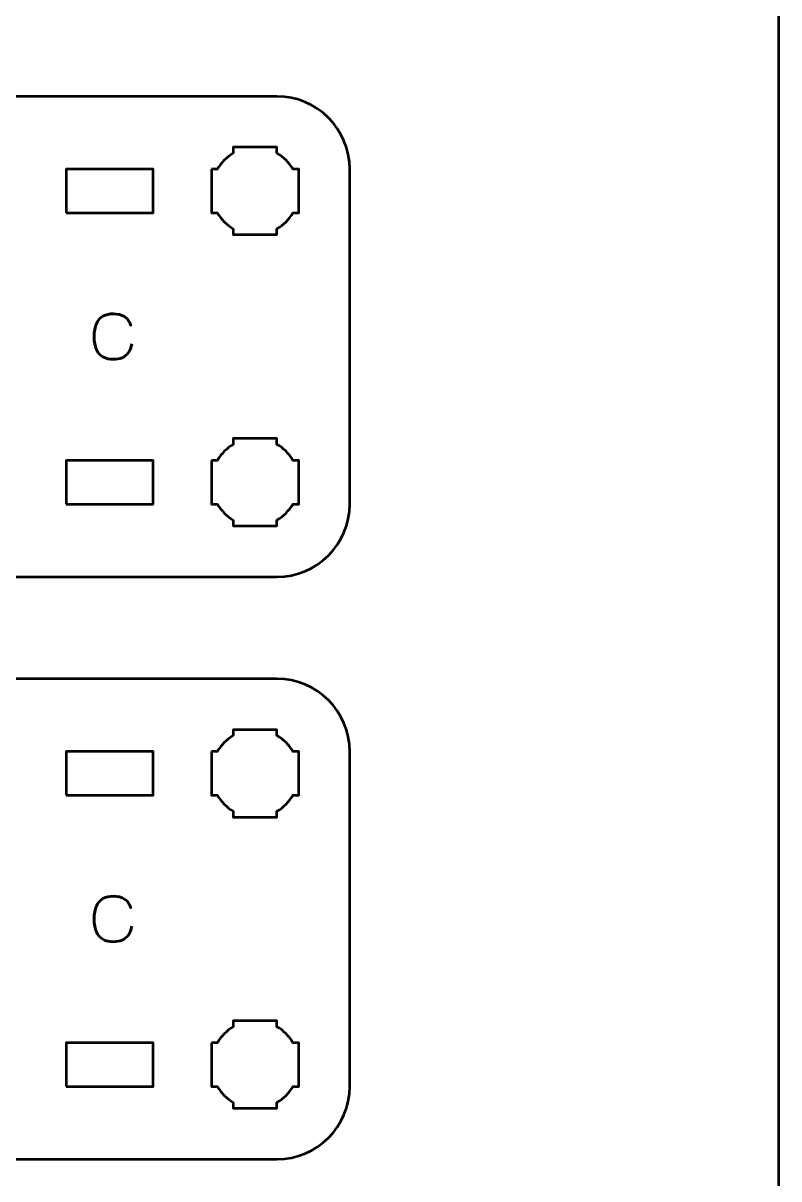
# Model space of a CAD drawing. Header units: centimetres. Extents: x -21 to 0, y -29.7 to 0.
# Drawn here: x -5.19 to 0, y -24.14 to -16.2 of the extents above; entities that cross this region are included whole.
import ezdxf

# ---------------------------------------------------------------- set-up
doc = ezdxf.new("R2010")
doc.units = ezdxf.units.CM
doc.header["$MEASUREMENT"] = 0
doc.layers.add('Layer 1', color=7, linetype='Continuous')

msp = doc.modelspace()

# ---------------------------------------------------------------- linework, layer by layer
at = {"layer": 'Layer 1', "lineweight": 53}
for points in [[(-4.89997, -17.5), (-4.29997, -17.5), (-4.29997, -17.2), (-4.89997, -17.2), (-4.89997, -17.5)], [(-4.89997, -19.5), (-4.29997, -19.5), (-4.29997, -19.2), (-4.89997, -19.2), (-4.89997, -19.5)], [(-4.89997, -21.5), (-4.29997, -21.5), (-4.29997, -21.2), (-4.89997, -21.2), (-4.89997, -21.5)], [(-4.89997, -23.5), (-4.29997, -23.5), (-4.29997, -23.2), (-4.89997, -23.2), (-4.89997, -23.5)]]:
    msp.add_lwpolyline(points, close=True, dxfattribs=at)
at = {"layer": 'Layer 1', "color": 1, "lineweight": 53}
msp.add_open_spline([(-21.00003, -29.19995), (-21.00003, -29.19995), (-21.00003, -10.09992), (-21.00003, -10.09992), (-21.00003, -10.09992), (-21.00003, -10.01709), (-20.93286, -9.94992), (-20.85003, -9.94992), (-20.85003, -9.94992), (-20.7672, -9.94992), (-20.70003, -9.88275), (-20.70003, -9.79992), (-20.70003, -9.79992), (-20.70003, -9.71709), (-20.7672, -9.64992), (-20.85003, -9.64992), (-20.85003, -9.64992), (-20.93286, -9.64992), (-21.00003, -9.58275), (-21.00003, -9.49992), (-21.00003, -9.49992), (-21.00003, -9.41709), (-20.93286, -9.34992), (-20.85003, -9.34992), (-20.85003, -9.34992), (-20.7672, -9.34992), (-20.70003, -9.28275), (-20.70003, -9.19992), (-20.70003, -9.19992), (-20.70003, -9.11709), (-20.7672, -9.04992), (-20.85003, -9.04992), (-20.85003, -9.04992), (-20.93286, -9.04992), (-21.00003, -8.98275), (-21.00003, -8.89992), (-21.00003, -8.89992), (-21.00003, -8.81709), (-20.93286, -8.74992), (-20.85003, -8.74992), (-20.85003, -8.74992), (-20.7672, -8.74992), (-20.70003, -8.68275), (-20.70003, -8.59992), (-20.70003, -8.59992), (-20.70003, -8.51709), (-20.7672, -8.44992), (-20.85003, -8.44992), (-20.85003, -8.44992), (-20.93286, -8.44992), (-21.00003, -8.38275), (-21.00003, -8.29992), (-21.00003, -8.29992), (-21.00003, -8.21709), (-20.93286, -8.14992), (-20.85003, -8.14992), (-20.85003, -8.14992), (-20.7672, -8.14992), (-20.70003, -8.08275), (-20.70003, -7.99992), (-20.70003, -7.99992), (-20.70003, -7.91709), (-20.7672, -7.84992), (-20.85003, -7.84992), (-20.85003, -7.84992), (-20.93286, -7.84992), (-21.00003, -7.78275), (-21.00003, -7.69992), (-21.00003, -7.69992), (-21.00003, -7.61709), (-20.93286, -7.54992), (-20.85003, -7.54992), (-20.85003, -7.54992), (-20.7672, -7.54992), (-20.70003, -7.48275), (-20.70003, -7.39992), (-20.70003, -7.39992), (-20.70003, -7.31709), (-20.7672, -7.24992), (-20.85003, -7.24992), (-20.85003, -7.24992), (-20.93286, -7.24992), (-21.00003, -7.18275), (-21.00003, -7.09992), (-21.00003, -7.09992), (-21.00003, -7.01709), (-20.93286, -6.94992), (-20.85003, -6.94992), (-20.85003, -6.94992), (-20.7672, -6.94992), (-20.70003, -6.88275), (-20.70003, -6.79992), (-20.70003, -6.79992), (-20.70003, -6.71709), (-20.7672, -6.64992), (-20.85003, -6.64992), (-20.85003, -6.64992), (-20.93286, -6.64992), (-21.00003, -6.58275), (-21.00003, -6.49992), (-21.00003, -6.49992), (-21.00003, -6.41709), (-20.93286, -6.34992), (-20.85003, -6.34992), (-20.85003, -6.34992), (-20.7672, -6.34992), (-20.70003, -6.28275), (-20.70003, -6.19992), (-20.70003, -6.19992), (-20.70003, -6.11709), (-20.7672, -6.04992), (-20.85003, -6.04992), (-20.85003, -6.04992), (-20.93286, -6.04992), (-21.00003, -5.98275), (-21.00003, -5.89992), (-21.00003, -5.89992), (-21.00003, -5.81709), (-20.93286, -5.74992), (-20.85003, -5.74992), (-20.85003, -5.74992), (-20.7672, -5.74992), (-20.70003, -5.68275), (-20.70003, -5.59992), (-20.70003, -5.59992), (-20.70003, -5.51709), (-20.7672, -5.44992), (-20.85003, -5.44992), (-20.85003, -5.44992), (-20.93286, -5.44992), (-21.00003, -5.38275), (-21.00003, -5.29992), (-21.00003, -5.29992), (-21.00003, -5.21709), (-20.93286, -5.14992), (-20.85003, -5.14992), (-20.85003, -5.14992), (-20.7672, -5.14992), (-20.70003, -5.08275), (-20.70003, -4.99992), (-20.70003, -4.99992), (-20.70003, -4.91709), (-20.7672, -4.84992), (-20.85003, -4.84992), (-20.85003, -4.84992), (-20.93286, -4.84992), (-21.00003, -4.78275), (-21.00003, -4.69992), (-21.00003, -4.69992), (-21.00003, -4.61709), (-20.93286, -4.54992), (-20.85003, -4.54992), (-20.85003, -4.54992), (-20.7672, -4.54992), (-20.70003, -4.48275), (-20.70003, -4.39992), (-20.70003, -4.39992), (-20.70003, -4.31709), (-20.7672, -4.24992), (-20.85003, -4.24992), (-20.85003, -4.24992), (-20.93286, -4.24992), (-21.00003, -4.18275), (-21.00003, -4.09992), (-21.00003, -4.09992), (-21.00003, -4.01709), (-20.93286, -3.94992), (-20.85003, -3.94992), (-20.85003, -3.94992), (-20.7672, -3.94992), (-20.70003, -3.88275), (-20.70003, -3.79992), (-20.70003, -3.79992), (-20.70003, -3.71709), (-20.7672, -3.64992), (-20.85003, -3.64992), (-20.85003, -3.64992), (-20.93286, -3.64992), (-21.00003, -3.58275), (-21.00003, -3.49992), (-21.00003, -3.49992), (-21.00003, -3.41709), (-20.93286, -3.34992), (-20.85003, -3.34992), (-20.85003, -3.34992), (-20.7672, -3.34992), (-20.70003, -3.28275), (-20.70003, -3.19992), (-20.70003, -3.19992), (-20.70003, -3.11709), (-20.7672, -3.04992), (-20.85003, -3.04992), (-20.85003, -3.04992), (-20.93286, -3.04992), (-21.00003, -2.98275), (-21.00003, -2.89992), (-21.00003, -2.89992), (-21.00003, -2.81709), (-20.93286, -2.74992), (-20.85003, -2.74992), (-20.85003, -2.74992), (-20.7672, -2.74992), (-20.70003, -2.68275), (-20.70003, -2.59992), (-20.70003, -2.59992), (-20.70003, -2.51709), (-20.7672, -2.44992), (-20.85003, -2.44992), (-20.85003, -2.44992), (-20.93286, -2.44992), (-21.00003, -2.38275), (-21.00003, -2.29992), (-21.00003, -2.29992), (-21.00003, -2.21709), (-20.93286, -2.14992), (-20.85003, -2.14992), (-20.85003, -2.14992), (-20.7672, -2.14992), (-20.70003, -2.08275), (-20.70003, -1.99992), (-20.70003, -1.99992), (-20.70003, -1.91709), (-20.7672, -1.84992), (-20.85003, -1.84992), (-20.85003, -1.84992), (-20.93286, -1.84992), (-21.00003, -1.78275), (-21.00003, -1.69992), (-21.00003, -1.69992), (-21.00003, -1.61709), (-20.93286, -1.54992), (-20.85003, -1.54992), (-20.85003, -1.54992), (-20.7672, -1.54992), (-20.70003, -1.48275), (-20.70003, -1.39992), (-20.70003, -1.39992), (-20.70003, -1.31709), (-20.7672, -1.24992), (-20.85003, -1.24992), (-20.85003, -1.24992), (-20.93286, -1.24992), (-21.00003, -1.18275), (-21.00003, -1.09992), (-21.00003, -1.09992), (-21.00003, -1.09992), (-21.00003, -0.49992), (-21.00003, -0.49992), (-21.00003, -0.49992), (-21.00003, -0.22295), (-20.77694, 0.00004), (-20.49994, 0.00004), (-20.49994, 0.00004), (-20.49994, 0.00004), (-0.50008, 0.00004), (-0.50008, 0.00004), (-0.50008, 0.00004), (-0.22294, 0.00004), (0.00002, -0.22295), (0.00002, -0.49992), (0.00002, -0.49992), (0.00002, -0.49992), (0.00002, -29.19995), (0.00002, -29.19995), (0.00002, -29.19995), (0.00002, -29.47695), (-0.22294, -29.70004), (-0.50008, -29.70004), (-0.50008, -29.70004), (-0.50008, -29.70004), (-20.49994, -29.70004), (-20.49994, -29.70004), (-20.49994, -29.70004), (-20.77694, -29.70004), (-21.00003, -29.47695), (-21.00003, -29.19995)], degree=3, knots=[0, 0, 0, 0, 0.0144928, 0.0144928, 0.0144928, 0.0144928, 0.0289855, 0.0289855, 0.0289855, 0.0289855, 0.0434783, 0.0434783, 0.0434783, 0.0434783, 0.057971, 0.057971, 0.057971, 0.057971, 0.0724638, 0.0724638, 0.0724638, 0.0724638, 0.0869565, 0.0869565, 0.0869565, 0.0869565, 0.1014493, 0.1014493, 0.1014493, 0.1014493, 0.115942, 0.115942, 0.115942, 0.115942, 0.1304348, 0.1304348, 0.1304348, 0.1304348, 0.1449275, 0.1449275, 0.1449275, 0.1449275, 0.1594203, 0.1594203, 0.1594203, 0.1594203, 0.173913, 0.173913, 0.173913, 0.173913, 0.1884058, 0.1884058, 0.1884058, 0.1884058, 0.2028986, 0.2028986, 0.2028986, 0.2028986, 0.2173913, 0.2173913, 0.2173913, 0.2173913, 0.2318841, 0.2318841, 0.2318841, 0.2318841, 0.2463768, 0.2463768, 0.2463768, 0.2463768, 0.2608696, 0.2608696, 0.2608696, 0.2608696, 0.2753623, 0.2753623, 0.2753623, 0.2753623, 0.2898551, 0.2898551, 0.2898551, 0.2898551, 0.3043478, 0.3043478, 0.3043478, 0.3043478, 0.3188406, 0.3188406, 0.3188406, 0.3188406, 0.3333333, 0.3333333, 0.3333333, 0.3333333, 0.3478261, 0.3478261, 0.3478261, 0.3478261, 0.3623188, 0.3623188, 0.3623188, 0.3623188, 0.3768116, 0.3768116, 0.3768116, 0.3768116, 0.3913043, 0.3913043, 0.3913043, 0.3913043, 0.4057971, 0.4057971, 0.4057971, 0.4057971, 0.4202899, 0.4202899, 0.4202899, 0.4202899, 0.4347826, 0.4347826, 0.4347826, 0.4347826, 0.4492754, 0.4492754, 0.4492754, 0.4492754, 0.4637681, 0.4637681, 0.4637681, 0.4637681, 0.4782609, 0.4782609, 0.4782609, 0.4782609, 0.4927536, 0.4927536, 0.4927536, 0.4927536, 0.5072464, 0.5072464, 0.5072464, 0.5072464, 0.5217391, 0.5217391, 0.5217391, 0.5217391, 0.5362319, 0.5362319, 0.5362319, 0.5362319, 0.5507246, 0.5507246, 0.5507246, 0.5507246, 0.5652174, 0.5652174, 0.5652174, 0.5652174, 0.5797101, 0.5797101, 0.5797101, 0.5797101, 0.5942029, 0.5942029, 0.5942029, 0.5942029, 0.6086957, 0.6086957, 0.6086957, 0.6086957, 0.6231884, 0.6231884, 0.6231884, 0.6231884, 0.6376812, 0.6376812, 0.6376812, 0.6376812, 0.6521739, 0.6521739, 0.6521739, 0.6521739, 0.6666667, 0.6666667, 0.6666667, 0.6666667, 0.6811594, 0.6811594, 0.6811594, 0.6811594, 0.6956522, 0.6956522, 0.6956522, 0.6956522, 0.7101449, 0.7101449, 0.7101449, 0.7101449, 0.7246377, 0.7246377, 0.7246377, 0.7246377, 0.7391304, 0.7391304, 0.7391304, 0.7391304, 0.7536232, 0.7536232, 0.7536232, 0.7536232, 0.7681159, 0.7681159, 0.7681159, 0.7681159, 0.7826087, 0.7826087, 0.7826087, 0.7826087, 0.7971014, 0.7971014, 0.7971014, 0.7971014, 0.8115942, 0.8115942, 0.8115942, 0.8115942, 0.826087, 0.826087, 0.826087, 0.826087, 0.8405797, 0.8405797, 0.8405797, 0.8405797, 0.8550725, 0.8550725, 0.8550725, 0.8550725, 0.8695652, 0.8695652, 0.8695652, 0.8695652, 0.884058, 0.884058, 0.884058, 0.884058, 0.8985507, 0.8985507, 0.8985507, 0.8985507, 0.9130435, 0.9130435, 0.9130435, 0.9130435, 0.9275362, 0.9275362, 0.9275362, 0.9275362, 0.942029, 0.942029, 0.942029, 0.942029, 0.9565217, 0.9565217, 0.9565217, 0.9565217, 0.9710145, 0.9710145, 0.9710145, 0.9710145, 0.9855072, 0.9855072, 0.9855072, 0.9855072, 1, 1, 1, 1], dxfattribs=at)
at = {"layer": 'Layer 1', "color": 3, "lineweight": 53}
for points in [[(-8.24997, -19.5), (-8.24997, -19.5), (-8.24997, -17.2), (-8.24997, -17.2), (-8.24997, -17.2), (-8.24997, -16.92391), (-8.02606, -16.7), (-7.74997, -16.7), (-7.74997, -16.7), (-7.74997, -16.7), (-3.44997, -16.7), (-3.44997, -16.7), (-3.44997, -16.7), (-3.17388, -16.7), (-2.94997, -16.92391), (-2.94997, -17.2), (-2.94997, -17.2), (-2.94997, -17.2), (-2.94997, -19.5), (-2.94997, -19.5), (-2.94997, -19.5), (-2.94997, -19.77609), (-3.17388, -20), (-3.44997, -20), (-3.44997, -20), (-3.44997, -20), (-7.74997, -20), (-7.74997, -20), (-7.74997, -20), (-8.02606, -20), (-8.24997, -19.77609), (-8.24997, -19.5)], [(-8.24997, -23.5), (-8.24997, -23.5), (-8.24997, -21.2), (-8.24997, -21.2), (-8.24997, -21.2), (-8.24997, -20.92391), (-8.02606, -20.7), (-7.74997, -20.7), (-7.74997, -20.7), (-7.74997, -20.7), (-3.44997, -20.7), (-3.44997, -20.7), (-3.44997, -20.7), (-3.17388, -20.7), (-2.94997, -20.92391), (-2.94997, -21.2), (-2.94997, -21.2), (-2.94997, -21.2), (-2.94997, -23.5), (-2.94997, -23.5), (-2.94997, -23.5), (-2.94997, -23.77609), (-3.17388, -24), (-3.44997, -24), (-3.44997, -24), (-3.44997, -24), (-7.74997, -24), (-7.74997, -24), (-7.74997, -24), (-8.02606, -24), (-8.24997, -23.77609), (-8.24997, -23.5)]]:
    msp.add_open_spline(points, degree=3, knots=[0, 0, 0, 0, 0.125, 0.125, 0.125, 0.125, 0.25, 0.25, 0.25, 0.25, 0.375, 0.375, 0.375, 0.375, 0.5, 0.5, 0.5, 0.5, 0.625, 0.625, 0.625, 0.625, 0.75, 0.75, 0.75, 0.75, 0.875, 0.875, 0.875, 0.875, 1, 1, 1, 1], dxfattribs=at)
at = {"layer": 'Layer 1', "lineweight": 53}
for points in [[(-3.89997, -17.2), (-3.89997, -17.2), (-3.85982, -17.2), (-3.85982, -17.2), (-3.85982, -17.2), (-3.83347, -17.15447), (-3.7955, -17.1165), (-3.74997, -17.09015), (-3.74997, -17.09015), (-3.74997, -17.09015), (-3.74997, -17.05), (-3.74997, -17.05), (-3.74997, -17.05), (-3.74997, -17.05), (-3.59997, -17.05), (-3.59997, -17.05), (-3.59997, -17.05), (-3.59997, -17.05), (-3.44997, -17.05), (-3.44997, -17.05), (-3.44997, -17.05), (-3.44997, -17.05), (-3.44997, -17.09015), (-3.44997, -17.09015), (-3.44997, -17.09015), (-3.40444, -17.1165), (-3.36647, -17.15447), (-3.34012, -17.2), (-3.34012, -17.2), (-3.34012, -17.2), (-3.29997, -17.2), (-3.29997, -17.2), (-3.29997, -17.2), (-3.29997, -17.2), (-3.29997, -17.35), (-3.29997, -17.35), (-3.29997, -17.35), (-3.29997, -17.35), (-3.29997, -17.5), (-3.29997, -17.5), (-3.29997, -17.5), (-3.29997, -17.5), (-3.34012, -17.5), (-3.34012, -17.5), (-3.34012, -17.5), (-3.36647, -17.54553), (-3.40444, -17.5835), (-3.44997, -17.60985), (-3.44997, -17.60985), (-3.44997, -17.60985), (-3.44997, -17.65), (-3.44997, -17.65), (-3.44997, -17.65), (-3.44997, -17.65), (-3.59997, -17.65), (-3.59997, -17.65), (-3.59997, -17.65), (-3.59997, -17.65), (-3.74997, -17.65), (-3.74997, -17.65), (-3.74997, -17.65), (-3.74997, -17.65), (-3.74997, -17.60985), (-3.74997, -17.60985), (-3.74997, -17.60985), (-3.7955, -17.5835), (-3.83347, -17.54553), (-3.85982, -17.5), (-3.85982, -17.5), (-3.85982, -17.5), (-3.89997, -17.5), (-3.89997, -17.5), (-3.89997, -17.5), (-3.89997, -17.5), (-3.89997, -17.35), (-3.89997, -17.35), (-3.89997, -17.35), (-3.89997, -17.35), (-3.89997, -17.2), (-3.89997, -17.2)], [(-3.89997, -19.2), (-3.89997, -19.2), (-3.85982, -19.2), (-3.85982, -19.2), (-3.85982, -19.2), (-3.83347, -19.15447), (-3.7955, -19.1165), (-3.74997, -19.09015), (-3.74997, -19.09015), (-3.74997, -19.09015), (-3.74997, -19.05), (-3.74997, -19.05), (-3.74997, -19.05), (-3.74997, -19.05), (-3.59997, -19.05), (-3.59997, -19.05), (-3.59997, -19.05), (-3.59997, -19.05), (-3.44997, -19.05), (-3.44997, -19.05), (-3.44997, -19.05), (-3.44997, -19.05), (-3.44997, -19.09015), (-3.44997, -19.09015), (-3.44997, -19.09015), (-3.40444, -19.1165), (-3.36647, -19.15447), (-3.34012, -19.2), (-3.34012, -19.2), (-3.34012, -19.2), (-3.29997, -19.2), (-3.29997, -19.2), (-3.29997, -19.2), (-3.29997, -19.2), (-3.29997, -19.35), (-3.29997, -19.35), (-3.29997, -19.35), (-3.29997, -19.35), (-3.29997, -19.5), (-3.29997, -19.5), (-3.29997, -19.5), (-3.29997, -19.5), (-3.34012, -19.5), (-3.34012, -19.5), (-3.34012, -19.5), (-3.36647, -19.54553), (-3.40444, -19.5835), (-3.44997, -19.60985), (-3.44997, -19.60985), (-3.44997, -19.60985), (-3.44997, -19.65), (-3.44997, -19.65), (-3.44997, -19.65), (-3.44997, -19.65), (-3.59997, -19.65), (-3.59997, -19.65), (-3.59997, -19.65), (-3.59997, -19.65), (-3.74997, -19.65), (-3.74997, -19.65), (-3.74997, -19.65), (-3.74997, -19.65), (-3.74997, -19.60985), (-3.74997, -19.60985), (-3.74997, -19.60985), (-3.7955, -19.5835), (-3.83347, -19.54553), (-3.85982, -19.5), (-3.85982, -19.5), (-3.85982, -19.5), (-3.89997, -19.5), (-3.89997, -19.5), (-3.89997, -19.5), (-3.89997, -19.5), (-3.89997, -19.35), (-3.89997, -19.35), (-3.89997, -19.35), (-3.89997, -19.35), (-3.89997, -19.2), (-3.89997, -19.2)], [(-3.89997, -21.2), (-3.89997, -21.2), (-3.85982, -21.2), (-3.85982, -21.2), (-3.85982, -21.2), (-3.83347, -21.15447), (-3.7955, -21.1165), (-3.74997, -21.09015), (-3.74997, -21.09015), (-3.74997, -21.09015), (-3.74997, -21.05), (-3.74997, -21.05), (-3.74997, -21.05), (-3.74997, -21.05), (-3.59997, -21.05), (-3.59997, -21.05), (-3.59997, -21.05), (-3.59997, -21.05), (-3.44997, -21.05), (-3.44997, -21.05), (-3.44997, -21.05), (-3.44997, -21.05), (-3.44997, -21.09015), (-3.44997, -21.09015), (-3.44997, -21.09015), (-3.40444, -21.1165), (-3.36647, -21.15447), (-3.34012, -21.2), (-3.34012, -21.2), (-3.34012, -21.2), (-3.29997, -21.2), (-3.29997, -21.2), (-3.29997, -21.2), (-3.29997, -21.2), (-3.29997, -21.35), (-3.29997, -21.35), (-3.29997, -21.35), (-3.29997, -21.35), (-3.29997, -21.5), (-3.29997, -21.5), (-3.29997, -21.5), (-3.29997, -21.5), (-3.34012, -21.5), (-3.34012, -21.5), (-3.34012, -21.5), (-3.36647, -21.54553), (-3.40444, -21.5835), (-3.44997, -21.60985), (-3.44997, -21.60985), (-3.44997, -21.60985), (-3.44997, -21.65), (-3.44997, -21.65), (-3.44997, -21.65), (-3.44997, -21.65), (-3.59997, -21.65), (-3.59997, -21.65), (-3.59997, -21.65), (-3.59997, -21.65), (-3.74997, -21.65), (-3.74997, -21.65), (-3.74997, -21.65), (-3.74997, -21.65), (-3.74997, -21.60985), (-3.74997, -21.60985), (-3.74997, -21.60985), (-3.7955, -21.5835), (-3.83347, -21.54553), (-3.85982, -21.5), (-3.85982, -21.5), (-3.85982, -21.5), (-3.89997, -21.5), (-3.89997, -21.5), (-3.89997, -21.5), (-3.89997, -21.5), (-3.89997, -21.35), (-3.89997, -21.35), (-3.89997, -21.35), (-3.89997, -21.35), (-3.89997, -21.2), (-3.89997, -21.2)], [(-3.89997, -23.2), (-3.89997, -23.2), (-3.85982, -23.2), (-3.85982, -23.2), (-3.85982, -23.2), (-3.83347, -23.15447), (-3.7955, -23.1165), (-3.74997, -23.09015), (-3.74997, -23.09015), (-3.74997, -23.09015), (-3.74997, -23.05), (-3.74997, -23.05), (-3.74997, -23.05), (-3.74997, -23.05), (-3.59997, -23.05), (-3.59997, -23.05), (-3.59997, -23.05), (-3.59997, -23.05), (-3.44997, -23.05), (-3.44997, -23.05), (-3.44997, -23.05), (-3.44997, -23.05), (-3.44997, -23.09015), (-3.44997, -23.09015), (-3.44997, -23.09015), (-3.40444, -23.1165), (-3.36647, -23.15447), (-3.34012, -23.2), (-3.34012, -23.2), (-3.34012, -23.2), (-3.29997, -23.2), (-3.29997, -23.2), (-3.29997, -23.2), (-3.29997, -23.2), (-3.29997, -23.35), (-3.29997, -23.35), (-3.29997, -23.35), (-3.29997, -23.35), (-3.29997, -23.5), (-3.29997, -23.5), (-3.29997, -23.5), (-3.29997, -23.5), (-3.34012, -23.5), (-3.34012, -23.5), (-3.34012, -23.5), (-3.36647, -23.54553), (-3.40444, -23.5835), (-3.44997, -23.60985), (-3.44997, -23.60985), (-3.44997, -23.60985), (-3.44997, -23.65), (-3.44997, -23.65), (-3.44997, -23.65), (-3.44997, -23.65), (-3.59997, -23.65), (-3.59997, -23.65), (-3.59997, -23.65), (-3.59997, -23.65), (-3.74997, -23.65), (-3.74997, -23.65), (-3.74997, -23.65), (-3.74997, -23.65), (-3.74997, -23.60985), (-3.74997, -23.60985), (-3.74997, -23.60985), (-3.7955, -23.5835), (-3.83347, -23.54553), (-3.85982, -23.5), (-3.85982, -23.5), (-3.85982, -23.5), (-3.89997, -23.5), (-3.89997, -23.5), (-3.89997, -23.5), (-3.89997, -23.5), (-3.89997, -23.35), (-3.89997, -23.35), (-3.89997, -23.35), (-3.89997, -23.35), (-3.89997, -23.2), (-3.89997, -23.2)]]:
    msp.add_open_spline(points, degree=3, knots=[0, 0, 0, 0, 0.05, 0.05, 0.05, 0.05, 0.1, 0.1, 0.1, 0.1, 0.15, 0.15, 0.15, 0.15, 0.2, 0.2, 0.2, 0.2, 0.25, 0.25, 0.25, 0.25, 0.3, 0.3, 0.3, 0.3, 0.35, 0.35, 0.35, 0.35, 0.4, 0.4, 0.4, 0.4, 0.45, 0.45, 0.45, 0.45, 0.5, 0.5, 0.5, 0.5, 0.55, 0.55, 0.55, 0.55, 0.6, 0.6, 0.6, 0.6, 0.65, 0.65, 0.65, 0.65, 0.7, 0.7, 0.7, 0.7, 0.75, 0.75, 0.75, 0.75, 0.8, 0.8, 0.8, 0.8, 0.85, 0.85, 0.85, 0.85, 0.9, 0.9, 0.9, 0.9, 0.95, 0.95, 0.95, 0.95, 1, 1, 1, 1], dxfattribs=at)
at = {"layer": 'Layer 1', "color": 5, "lineweight": 53}
for points in [[(-4.44757, -18.40037), (-4.45209, -18.42457), (-4.45999, -18.44454), (-4.47107, -18.4602), (-4.47107, -18.4602), (-4.48221, -18.4758), (-4.49647, -18.48737), (-4.51382, -18.49492), (-4.51382, -18.49492), (-4.53111, -18.50247), (-4.55143, -18.50628), (-4.57457, -18.50621), (-4.57457, -18.50621), (-4.60272, -18.50628), (-4.62664, -18.50084), (-4.64626, -18.48977), (-4.64626, -18.48977), (-4.66587, -18.47876), (-4.68083, -18.46176), (-4.69113, -18.43869), (-4.69113, -18.43869), (-4.70143, -18.41561), (-4.70658, -18.38605), (-4.70665, -18.35), (-4.70665, -18.35), (-4.70658, -18.31409), (-4.70143, -18.28459), (-4.69113, -18.26152), (-4.69113, -18.26152), (-4.68083, -18.23845), (-4.66587, -18.22138), (-4.64626, -18.2103), (-4.64626, -18.2103), (-4.62664, -18.19922), (-4.60272, -18.19372), (-4.57457, -18.19379), (-4.57457, -18.19379), (-4.54444, -18.19372), (-4.51919, -18.20014), (-4.49887, -18.21305), (-4.49887, -18.21305), (-4.47862, -18.22596), (-4.46373, -18.24593), (-4.45435, -18.27295), (-4.45435, -18.27295), (-4.46373, -18.24593), (-4.47862, -18.22596), (-4.49887, -18.21305), (-4.49887, -18.21305), (-4.51919, -18.20014), (-4.54444, -18.19372), (-4.57457, -18.19379), (-4.57457, -18.19379), (-4.60272, -18.19372), (-4.62664, -18.19922), (-4.64626, -18.2103), (-4.64626, -18.2103), (-4.66587, -18.22138), (-4.68083, -18.23845), (-4.69113, -18.26152), (-4.69113, -18.26152), (-4.70143, -18.28459), (-4.70658, -18.31409), (-4.70665, -18.35), (-4.70665, -18.35), (-4.70658, -18.38605), (-4.70143, -18.41561), (-4.69113, -18.43869), (-4.69113, -18.43869), (-4.68083, -18.46176), (-4.66587, -18.47876), (-4.64626, -18.48977), (-4.64626, -18.48977), (-4.62664, -18.50084), (-4.60272, -18.50628), (-4.57457, -18.50621), (-4.57457, -18.50621), (-4.55143, -18.50628), (-4.53111, -18.50247), (-4.51382, -18.49492), (-4.51382, -18.49492), (-4.49647, -18.48737), (-4.48221, -18.4758), (-4.47107, -18.4602), (-4.47107, -18.4602), (-4.45999, -18.44454), (-4.45209, -18.42457), (-4.44757, -18.40037)], [(-4.44757, -22.40037), (-4.45209, -22.42457), (-4.45999, -22.44454), (-4.47107, -22.4602), (-4.47107, -22.4602), (-4.48221, -22.4758), (-4.49647, -22.48737), (-4.51382, -22.49492), (-4.51382, -22.49492), (-4.53111, -22.50247), (-4.55143, -22.50628), (-4.57457, -22.50621), (-4.57457, -22.50621), (-4.60272, -22.50628), (-4.62664, -22.50084), (-4.64626, -22.48977), (-4.64626, -22.48977), (-4.66587, -22.47876), (-4.68083, -22.46176), (-4.69113, -22.43869), (-4.69113, -22.43869), (-4.70143, -22.41561), (-4.70658, -22.38605), (-4.70665, -22.35), (-4.70665, -22.35), (-4.70658, -22.31409), (-4.70143, -22.28459), (-4.69113, -22.26152), (-4.69113, -22.26152), (-4.68083, -22.23845), (-4.66587, -22.22138), (-4.64626, -22.2103), (-4.64626, -22.2103), (-4.62664, -22.19922), (-4.60272, -22.19372), (-4.57457, -22.19379), (-4.57457, -22.19379), (-4.54444, -22.19372), (-4.51919, -22.20014), (-4.49887, -22.21305), (-4.49887, -22.21305), (-4.47862, -22.22596), (-4.46373, -22.24593), (-4.45435, -22.27295), (-4.45435, -22.27295), (-4.46373, -22.24593), (-4.47862, -22.22596), (-4.49887, -22.21305), (-4.49887, -22.21305), (-4.51919, -22.20014), (-4.54444, -22.19372), (-4.57457, -22.19379), (-4.57457, -22.19379), (-4.60272, -22.19372), (-4.62664, -22.19922), (-4.64626, -22.2103), (-4.64626, -22.2103), (-4.66587, -22.22138), (-4.68083, -22.23845), (-4.69113, -22.26152), (-4.69113, -22.26152), (-4.70143, -22.28459), (-4.70658, -22.31409), (-4.70665, -22.35), (-4.70665, -22.35), (-4.70658, -22.38605), (-4.70143, -22.41561), (-4.69113, -22.43869), (-4.69113, -22.43869), (-4.68083, -22.46176), (-4.66587, -22.47876), (-4.64626, -22.48977), (-4.64626, -22.48977), (-4.62664, -22.50084), (-4.60272, -22.50628), (-4.57457, -22.50621), (-4.57457, -22.50621), (-4.55143, -22.50628), (-4.53111, -22.50247), (-4.51382, -22.49492), (-4.51382, -22.49492), (-4.49647, -22.48737), (-4.48221, -22.4758), (-4.47107, -22.4602), (-4.47107, -22.4602), (-4.45999, -22.44454), (-4.45209, -22.42457), (-4.44757, -22.40037)]]:
    msp.add_open_spline(points, degree=3, knots=[0, 0, 0, 0, 0.0454545, 0.0454545, 0.0454545, 0.0454545, 0.0909091, 0.0909091, 0.0909091, 0.0909091, 0.1363636, 0.1363636, 0.1363636, 0.1363636, 0.1818182, 0.1818182, 0.1818182, 0.1818182, 0.2272727, 0.2272727, 0.2272727, 0.2272727, 0.2727273, 0.2727273, 0.2727273, 0.2727273, 0.3181818, 0.3181818, 0.3181818, 0.3181818, 0.3636364, 0.3636364, 0.3636364, 0.3636364, 0.4090909, 0.4090909, 0.4090909, 0.4090909, 0.4545455, 0.4545455, 0.4545455, 0.4545455, 0.5, 0.5, 0.5, 0.5, 0.5454545, 0.5454545, 0.5454545, 0.5454545, 0.5909091, 0.5909091, 0.5909091, 0.5909091, 0.6363636, 0.6363636, 0.6363636, 0.6363636, 0.6818182, 0.6818182, 0.6818182, 0.6818182, 0.7272727, 0.7272727, 0.7272727, 0.7272727, 0.7727273, 0.7727273, 0.7727273, 0.7727273, 0.8181818, 0.8181818, 0.8181818, 0.8181818, 0.8636364, 0.8636364, 0.8636364, 0.8636364, 0.9090909, 0.9090909, 0.9090909, 0.9090909, 0.9545455, 0.9545455, 0.9545455, 0.9545455, 1, 1, 1, 1], dxfattribs=at)

doc.saveas('drawing.dxf')
